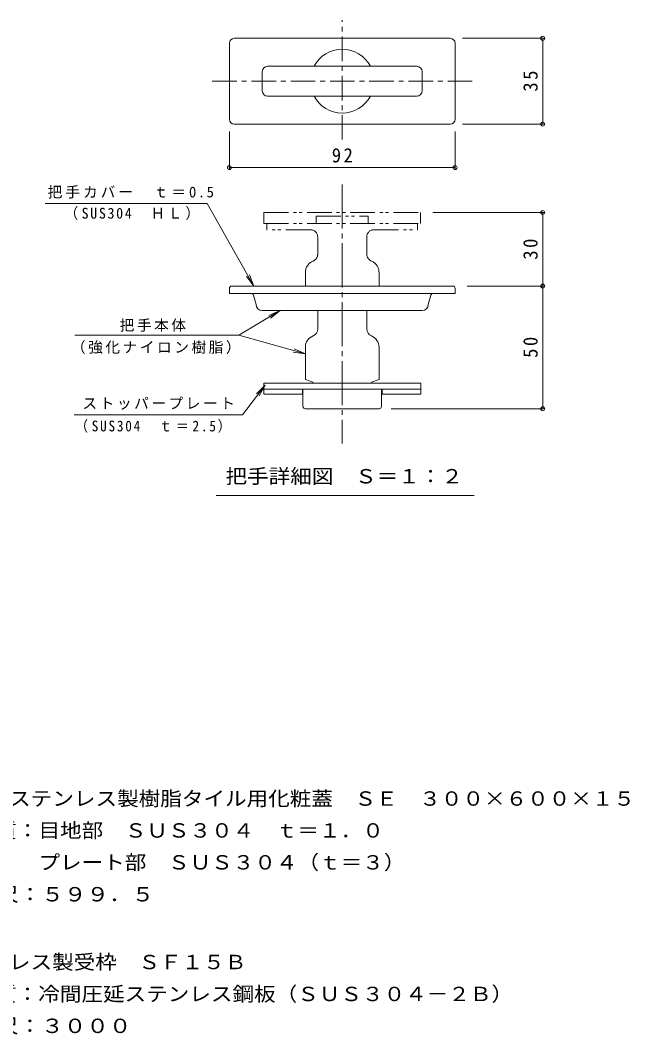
# Model space of a CAD drawing. Units: millimetres on the paper, enlarged 2 times, with parts at other scales. Extents: x -315 to 320, y -273 to 244.
# Drawn here: x 71.9 to 320.4, y -169.8 to 243.6 of the extents above; entities that cross this region are included whole.
import ezdxf
from ezdxf.enums import TextEntityAlignment as Align

# ---------------------------------------------------------------- set-up
doc = ezdxf.new("R2010")
doc.units = ezdxf.units.MM
doc.header["$LTSCALE"] = 2
doc.header["$PDMODE"] = 32
doc.header["$PDSIZE"] = 1.6
for name, pattern in [('CHAIN1', [8, 5, -1, 1, -1]), ('CHAIN2', [12, 9, -1, 1, -1]), ('DOUBLE_CHAIN1', [8.8, 5, -1, 0.6, -0.6, 0.6, -1])]:
    doc.linetypes.add(name, pattern=pattern)
for name, color, linetype, lineweight in [('C-0', 3, 'Continuous', 9), ('C-4', 7, 'Continuous', 9), ('D-5', 7, 'Continuous', 9)]:
    doc.layers.add(name, color=color, linetype=linetype, lineweight=lineweight)
doc.styles.add('ＭＳ ゴシック', font='')
doc.styles.get('ＭＳ ゴシック').set_extended_font_data('MS Gothic')

msp = doc.modelspace()

# ---------------------------------------------------------------- linework, layer by layer
at = {"layer": 'C-0', "linetype": 'CHAIN1'}
for p, q in [((203.165, 194.996), (203.165, 243.631)), ((150.197, 218.796), (256.447, 218.796))]:
    msp.add_line(p, q, dxfattribs=at)
at = {"layer": 'C-0'}
for p, q in [((247.165, 236.296), (159.165, 236.296)), ((157.165, 203.296), (157.165, 234.296)), ((249.165, 203.296), (249.165, 234.296)), ((233.565, 224.896), (172.765, 224.896)), ((170.565, 214.896), (170.565, 222.696)), ((235.765, 214.896), (235.765, 222.696)), ((233.565, 212.696), (172.765, 212.696)), ((159.165, 201.296), (247.165, 201.296)), ((157.165, 134.397), (157.165, 132.297)), ((248.265, 135.297), (158.065, 135.297)), ((249.165, 134.397), (249.165, 132.297)), ((157.165, 132.297), (249.165, 132.297)), ((166.974, 131.574), (168.065, 127.797)), ((239.355, 131.574), (238.265, 127.797)), ((235.765, 125.297), (170.565, 125.297)), ((193.165, 117.797), (193.165, 125.297)), ((213.165, 117.797), (213.165, 125.297)), ((188.165, 110.397), (188.165, 97.197)), ((218.165, 110.38), (218.165, 97.197)), ((171.165, 95.797), (235.165, 95.797)), ((171.165, 95.797), (171.165, 91.297)), ((188.165, 97.197), (191.165, 96.097)), ((191.165, 96.097), (191.165, 95.797)), ((218.165, 97.197), (215.165, 96.097)), ((215.165, 96.097), (215.165, 95.797)), ((235.165, 95.797), (235.165, 91.297)), ((171.165, 93.297), (235.165, 93.297)), ((171.165, 91.297), (186.915, 91.297)), ((186.915, 93.297), (186.915, 91.297)), ((187.165, 86.297), (187.165, 93.297)), ((219.165, 86.297), (219.165, 93.297)), ((219.415, 93.297), (219.415, 91.297)), ((219.415, 91.297), (235.165, 91.297)), ((218.165, 85.297), (188.165, 85.297))]:
    msp.add_line(p, q, dxfattribs=at)
at = {"layer": 'C-0', "linetype": 'CHAIN2'}
msp.add_line((203.165, 176.766), (203.165, 71.18), dxfattribs=at)
at = {"layer": 'C-0', "linetype": 'DOUBLE_CHAIN1'}
for p, q in [((171.265, 165.297), (235.065, 165.297)), ((171.265, 165.297), (171.265, 160.797)), ((192.565, 163.797), (213.765, 163.797)), ((192.565, 163.797), (192.565, 160.797)), ((213.765, 163.797), (213.765, 160.797)), ((235.065, 165.297), (235.065, 160.797)), ((171.265, 160.797), (235.065, 160.797)), ((172.465, 160.797), (172.465, 158.297)), ((190.165, 158.297), (172.465, 158.297)), ((216.165, 158.297), (233.865, 158.297)), ((233.865, 160.797), (233.865, 158.297)), ((193.165, 148.297), (193.165, 155.297)), ((213.165, 148.297), (213.165, 155.297)), ((188.165, 140.897), (188.165, 135.297)), ((218.165, 140.88), (218.165, 135.297))]:
    msp.add_line(p, q, dxfattribs=at)
at = {"layer": 'C-0'}
for centre, radius, start, end in [((159.165, 234.296), 2, 90, 180), ((247.165, 234.296), 2, 0, 90), ((203.165, 218.796), 13, 27.9843, 152.0157), ((172.765, 222.696), 2.2, 90, 180), ((233.565, 222.696), 2.2, 0, 90), ((172.765, 214.896), 2.2, 180, 270), ((203.165, 218.796), 13, 207.9843, 332.0157), ((233.565, 214.896), 2.2, 270, 0), ((159.165, 203.296), 2, 180, 270), ((247.165, 203.296), 2, 270, 0), ((158.065, 134.397), 0.9, 90, 180), ((248.265, 134.397), 0.9, 0, 90), ((166.014, 131.297), 1, 16.1012, 90), ((240.316, 131.297), 1, 90, 163.8988), ((170.565, 127.797), 2.5, 180, 270), ((235.765, 127.797), 2.5, 270, 0), ((190.165, 117.797), 3, 292.02405, 0), ((216.165, 117.797), 3, 180, 247.97595), ((193.165, 110.38), 5, 112.02434, 180), ((213.165, 110.38), 5, 0, 67.97566), ((188.165, 86.297), 1, 180, 270), ((218.165, 86.297), 1, 270, 0)]:
    msp.add_arc(centre, radius, start, end, dxfattribs=at)
at = {"layer": 'C-0', "linetype": 'DOUBLE_CHAIN1'}
for centre, radius, start, end in [((190.165, 155.297), 3, 0, 90), ((216.165, 155.297), 3, 90, 180), ((193.165, 140.88), 5, 112.02371, 180), ((190.165, 148.297), 3, 292.02405, 0), ((216.165, 148.297), 3, 180, 247.97595), ((213.165, 140.88), 5, 0, 67.97629)]:
    msp.add_arc(centre, radius, start, end, dxfattribs=at)
at = {"layer": 'C-4'}
for p, q in [((252.165, 236.296), (285.505, 236.296)), ((284.905, 201.296), (284.905, 236.296)), ((252.165, 201.296), (285.505, 201.296)), ((157.165, 198.296), (157.165, 182.995)), ((249.165, 198.296), (249.165, 182.995)), ((157.165, 183.595), (249.165, 183.595)), ((82.123, 169.007), (148.103, 169.007)), ((240.065, 165.297), (285.505, 165.297)), ((284.905, 85.297), (284.905, 165.297)), ((167.179, 135.297), (165.306, 139.932)), ((254.165, 135.297), (285.505, 135.297)), ((177.896, 125.297), (173.293, 123.344)), ((94.148, 115.355), (161.014, 115.355)), ((188.165, 107.702), (183.57, 109.675)), ((171.711, 94.974), (168.2, 91.415)), ((93.888, 82.828), (162.522, 82.828)), ((223.165, 85.297), (285.505, 85.297)), ((257.021, 49.921), (151.726, 49.921))]:
    msp.add_line(p, q, dxfattribs=at)
for points in [[(148.103, 169.007), (167.179, 135.297), (164.17, 139.29)], [(161.014, 115.355), (177.896, 125.297), (173.956, 122.219)], [(161.014, 115.355), (188.165, 107.702), (183.216, 108.418)], [(162.522, 82.828), (171.711, 94.974), (169.24, 90.627)]]:
    msp.add_lwpolyline(points, dxfattribs=at)
for p in [(284.905, 236.296), (284.905, 201.296), (157.165, 183.595), (249.165, 183.595), (284.905, 165.297), (284.905, 135.297), (284.905, 85.297)]:
    msp.add_point(p, dxfattribs=at)

# ---------------------------------------------------------------- texts
at = {"layer": 'C-4', "color": 2, "style": 'ＭＳ ゴシック', "width": 1.1}
msp.add_text('把手詳細図\u3000Ｓ＝１：２', height=5.865, dxfattribs=at).set_placement((155.577, 53.115), align=Align.BOTTOM_LEFT)
at = {"layer": 'C-4', "color": 2, "char_height": 5.865, "attachment_point": 7, "rotation": 90, "style": 'ＭＳ ゴシック'}
for s, insert in [('\\T1.27;\\W0.95;35', (282.905, 214.546)), ('\\T1.27;\\W0.95;30', (282.905, 146.047)), ('\\T1.27;\\W0.95;50', (282.905, 106.047))]:
    msp.add_mtext(s, dxfattribs=dict(at, insert=insert))
at = {"layer": 'C-4', "color": 2, "insert": (198.915, 185.595), "char_height": 5.865, "attachment_point": 7, "style": 'ＭＳ ゴシック'}
msp.add_mtext('\\T1.27;\\W0.95;92', dxfattribs=at)
at = {"layer": 'C-4', "char_height": 4.399, "attachment_point": 7, "style": 'ＭＳ ゴシック'}
for s, insert in [('\\T1.2;把手カバー\u3000ｔ＝0.5', (83.087, 170.96)), ('\\T1.24;\\W0.95;（SUS304\u3000ＨＬ）', (89.837, 162.222)), ('\\T1.17;把手本体', (112.436, 116.664)), ('\\T1.17;（強化ナイロン樹脂）', (92.557, 107.62)), ('\\T1.17;ストッパープレート', (97.263, 84.883)), ('\\T1.27;\\W0.9;（SUS304\u3000ｔ＝2.5）', (94.181, 75.506))]:
    msp.add_mtext(s, dxfattribs=dict(at, insert=insert))
at = {"layer": 'D-5', "color": 2, "style": 'ＭＳ ゴシック'}
for s, width, p in [('オールステンレス製樹脂タイル用化粧蓋\u3000ＳＥ\u3000３００×６００×１５', 1.1, (40.985, -78.237)), ('材質：目地部\u3000ＳＵＳ３０４\u3000ｔ＝１．０', 1.1, (52.927, -91.237)), ('\u3000\u3000\u3000プレート部\u3000ＳＵＳ３０４（ｔ＝３）', 1.1, (52.927, -104.237)), ('定尺：５９９．５', 1.15, (52.927, -117.237)), ('ステンレス製受枠\u3000ＳＦ１５Ｂ', 1.1, (40.895, -144.879)), ('材質：冷間圧延ステンレス鋼板（ＳＵＳ３０４－２Ｂ）', 1.1, (52.838, -157.879)), ('定尺：３０００', 1.15, (52.838, -170.879))]:
    msp.add_text(s, height=5.865, dxfattribs=dict(at, width=width)).set_placement(p, align=Align.BOTTOM_LEFT)

doc.saveas('drawing.dxf')
